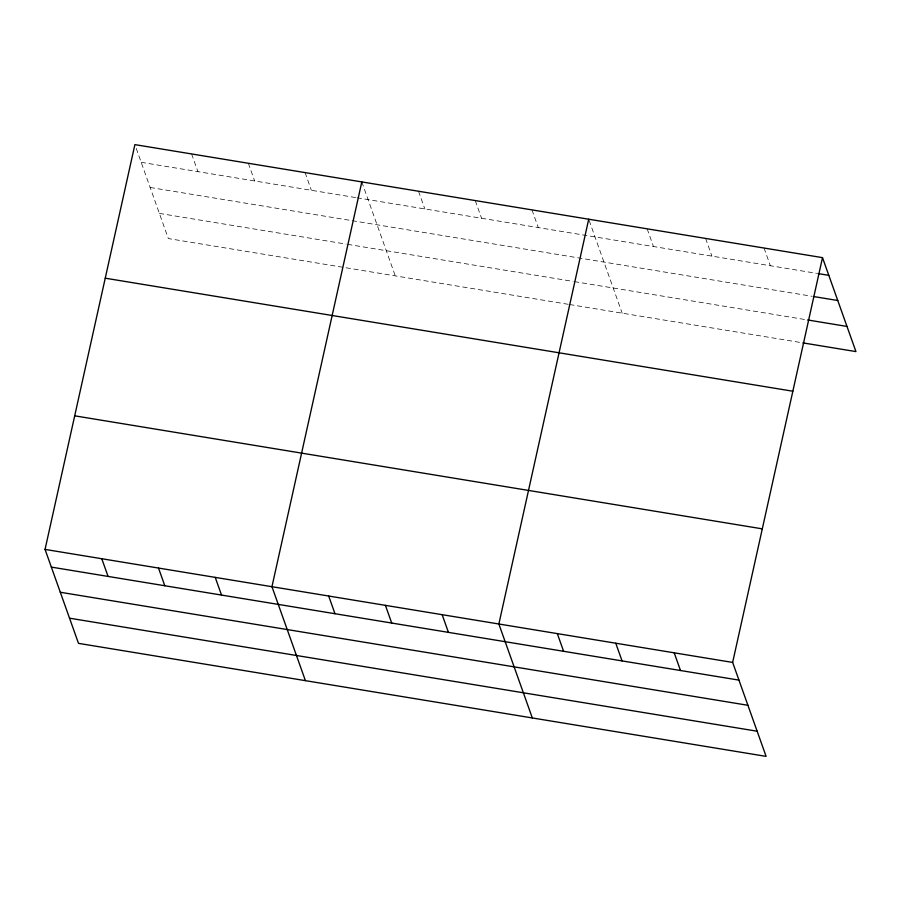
<?xml version="1.0" encoding="UTF-8"?>
<svg xmlns="http://www.w3.org/2000/svg" width="901" height="901" viewBox="0 0 901 901"><rect width="100%" height="100%" fill="white"/><g stroke="black" fill="none" stroke-linecap="round" stroke-linejoin="round"><path stroke-width="0.68" stroke-dasharray="4.5 3.38" d="M141.198 162.315L355.647 197.567M357.033 197.792L816.565 273.33M150.152 187.476L350.782 220.452M352.156 220.689L811.936 296.26M159.387 213.402L346.175 244.115M347.561 244.34L573.081 281.405M574.466 281.63L806.215 319.731M568.204 304.301L168.352 238.574L135.341 145.883M569.59 304.527L801.586 342.662M764.048 248.034L770.355 265.727M705.607 238.427L711.903 256.121M647.155 228.82L653.462 246.514M589.164 220.486L622.163 313.165M531.984 209.888L538.28 227.593M475.255 200.574L481.562 218.267M418.526 191.249L424.833 208.942M361.808 181.923L395.257 275.864M305.079 172.598L311.374 190.291M248.349 163.272L254.645 180.966M191.62 153.947L197.927 171.641"/><path stroke-width="1.35" d="M822.5 257.641L732.648 662.426L766.109 756.378L78.5 643.359L45.05 549.407L134.891 144.622L822.5 257.641L855.95 351.593L802.937 342.887M361.808 181.923L271.956 586.697L305.416 680.649M588.713 219.213L498.861 623.999L532.322 717.951M817.928 273.555L828.796 275.346M813.288 296.485L837.761 300.506M807.578 319.956L846.985 326.432M105.248 278.195L792.846 391.225M74.704 415.823L762.302 528.853M45.05 549.407L732.648 662.426M51.346 567.101L738.955 680.12M60.311 592.261L747.909 705.292M69.546 618.187L757.144 731.218M674.207 652.82L680.503 670.513M615.755 643.213L622.062 660.906M557.314 633.606L563.609 651.299M442.143 614.673L448.439 632.367M385.414 605.348L391.71 623.042M328.685 596.023L334.981 613.727M215.226 577.383L221.533 595.077M158.508 568.058L164.804 585.751M101.779 558.733L108.075 576.426"/></g></svg>
